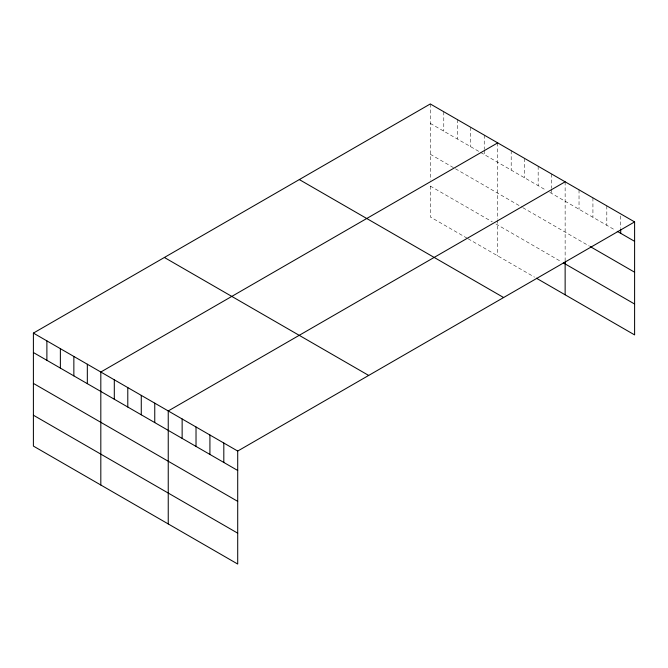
<?xml version="1.0" encoding="UTF-8"?>
<svg xmlns="http://www.w3.org/2000/svg" width="668" height="668" viewBox="0 0 668 668"><rect width="100%" height="100%" fill="white"/><g stroke="black" fill="none" stroke-linecap="round" stroke-linejoin="round"><path stroke-width="0.5" stroke-dasharray="3.34 2.5" d="M430.292 103.957L430.292 180.101M430.292 123.38L479.733 151.928M480.634 152.446L546.257 190.33M549.856 192.409L615.495 230.31M430.292 154.258L454.566 168.269M455.467 168.787L521.984 207.197M522.885 207.715L589.452 246.141M430.292 186.071L492.324 221.885M495.915 223.955L561.538 261.848M467.149 238.226L430.292 216.95L430.292 184.084M468.051 238.743L534.575 277.153M620.706 215.931L620.706 228.206M606.811 205.869L606.811 225.291M592.925 197.845L592.925 217.275M579.031 189.821L579.031 209.251M565.136 181.805L565.136 260.938M551.651 174.022L551.651 188.334M551.651 189.353L551.651 193.444M538.166 166.232L538.166 185.662M524.681 158.45L524.681 177.872M511.195 150.667L511.195 170.089M497.718 142.877L497.718 219.029M497.718 220.022L497.718 255.869M484.233 135.095L484.233 149.407M484.233 150.434L484.233 154.517M470.748 127.312L470.748 146.735M457.263 119.522L457.263 138.952M443.777 111.74L443.777 131.162"/><path stroke-width="1" d="M634.6 221.91L237.708 451.05L237.708 564.043L33.4 446.09L33.4 333.098L430.292 103.957L634.6 221.91L634.6 334.902L536.371 278.189M497.718 142.877L100.818 372.026L100.818 485.018M565.136 181.805L168.244 410.945L168.244 523.946M617.232 231.312L634.6 241.332M590.32 246.642L634.6 272.21M563.341 262.883L634.6 304.024M299.322 179.575L503.622 297.527M164.378 257.481L368.678 375.433M33.4 333.098L237.708 451.05M33.4 352.529L237.708 470.481M33.4 383.399L237.708 501.359M33.4 415.212L237.708 533.173M620.706 229.224L620.706 233.316M565.136 261.931L565.136 294.797M223.813 443.034L223.813 462.456M209.919 435.01L209.919 454.44M196.025 426.994L196.025 446.416M182.139 418.97L182.139 438.392M154.759 403.163L154.759 422.594M141.274 395.381L141.274 414.803M127.788 387.59L127.788 407.021M114.303 379.808L114.303 399.239M87.333 364.235L87.333 383.666M73.856 356.453L73.856 375.884M60.37 348.671L60.37 368.093M46.885 340.88L46.885 360.311"/></g></svg>
